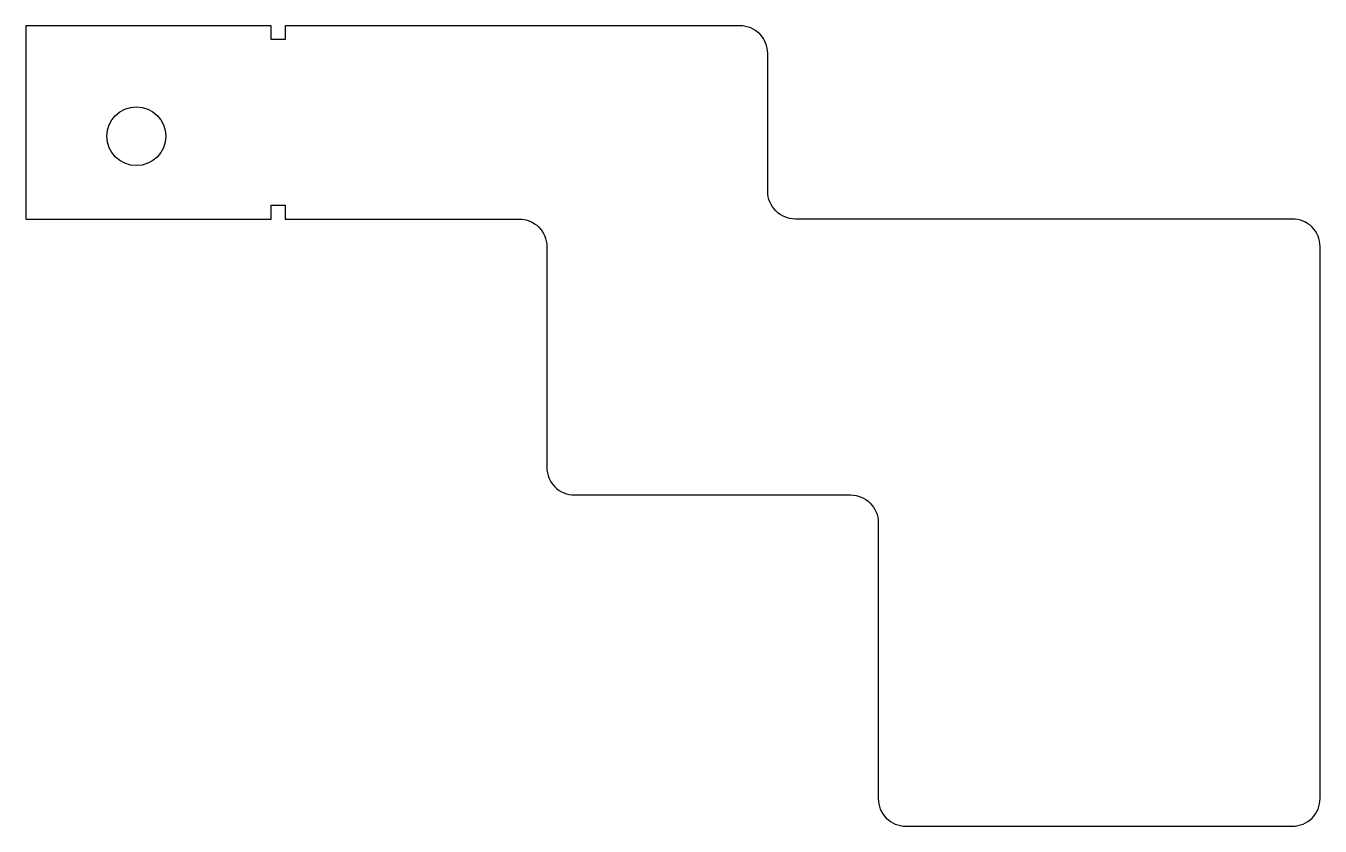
# Model space of a CAD drawing. Header units: inches. Extents: x -3.48 to 2.38, y -2.75 to 0.87.
import ezdxf

# ---------------------------------------------------------------- set-up
doc = ezdxf.new("R2010")
doc.units = ezdxf.units.IN
doc.header["$MEASUREMENT"] = 0

msp = doc.modelspace()

# ---------------------------------------------------------------- linework, layer by layer
msp.add_lwpolyline([(-2.372, 0.8125), (-2.372, 0.875), (-3.4827, 0.875), (-3.4827, 0), (-2.372, 0), (-2.372, 0.0625), (-2.3095, 0.0625), (-2.3095, 0), (-1.25, 0, -0.414214), (-1.125, -0.125), (-1.125, -1.125, 0.414214), (-1, -1.25), (0.25, -1.25, -0.414214), (0.375, -1.375), (0.375, -2.625, 0.414214), (0.5, -2.75), (2.25, -2.75, 0.414214), (2.375, -2.625), (2.375, -0.125, 0.414214), (2.25, 0), (0, 0, -0.414214), (-0.125, 0.125), (-0.125, 0.75, 0.414214), (-0.25, 0.875), (-2.3095, 0.875), (-2.3095, 0.8125)], format="xyb", close=True)
msp.add_circle((-2.9827, 0.375), 0.133)

doc.saveas('drawing.dxf')
